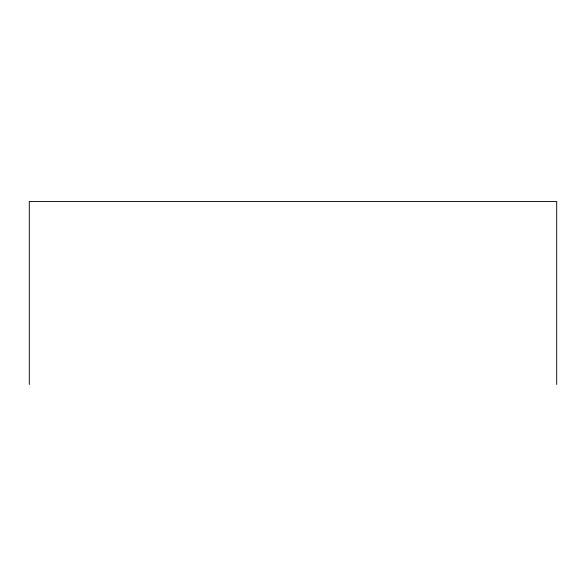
<?xml version="1.0" encoding="UTF-8"?>
<svg xmlns="http://www.w3.org/2000/svg" width="586" height="586" viewBox="0 0 586 586"><rect width="100%" height="100%" fill="white"/><g stroke="black" fill="none" stroke-linecap="round" stroke-linejoin="round"><path stroke-width="0.88" d="M556.7 384.511L556.7 201.489L29.3 201.489L29.3 384.511"/></g></svg>
